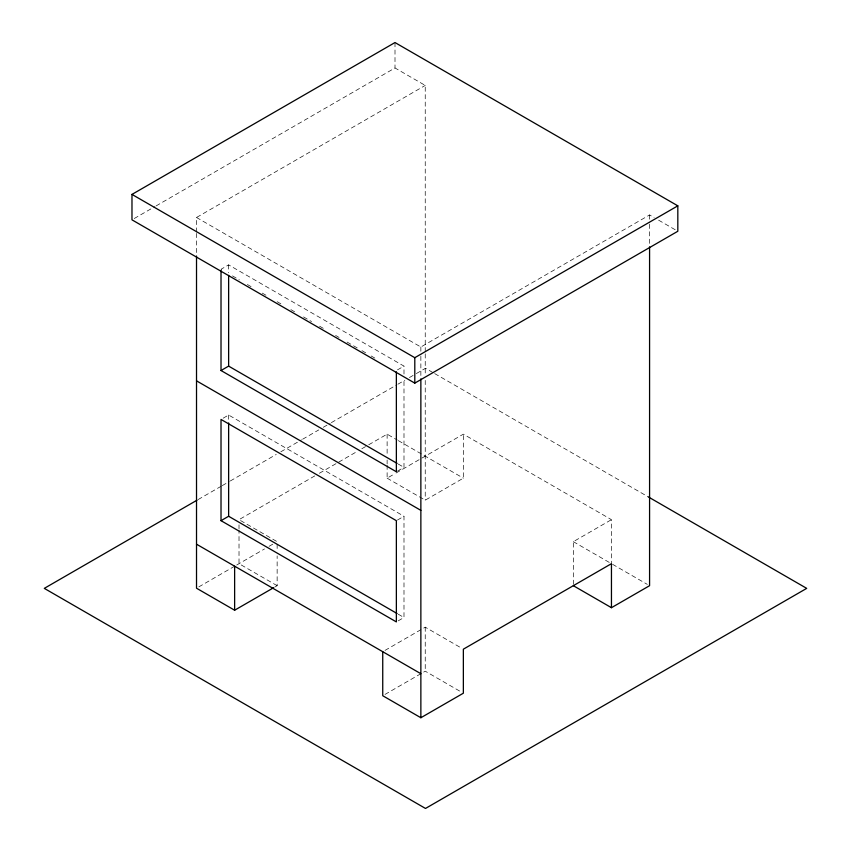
<?xml version="1.0" encoding="UTF-8"?>
<svg xmlns="http://www.w3.org/2000/svg" width="851" height="851" viewBox="0 0 851 851"><rect width="100%" height="100%" fill="white"/><g stroke="black" fill="none" stroke-linecap="round" stroke-linejoin="round"><path stroke-width="0.64" stroke-dasharray="4.25 3.19" d="M134.277 218.505L154.946 206.57M156.095 205.91L395.002 67.974L425.234 85.43L425.234 352.516M196.517 232.089L196.517 217.484L425.234 85.43M403.991 374.014L403.991 366.121L228.632 264.884L221.015 269.288L224.451 271.267M223.185 418.181L228.632 415.033L403.991 516.27L403.991 617.518L397.449 621.283M196.517 217.484L420.862 347.006L649.579 214.952L654.1 217.558M397.449 369.898L403.991 366.121M198.155 499.537L221.122 486.283M222.271 485.613L229.164 481.634M230.302 480.975L276.235 454.455M280.83 451.807L301.499 439.871M302.648 439.212L318.721 429.936M323.306 427.276L330.199 423.298M331.347 422.639L396.8 384.854M397.938 384.195L404.831 380.216M409.427 377.567L415.171 374.249M416.309 373.589L425.5 368.281L433.563 372.929M314.785 475.911L239.014 519.663L277.139 541.672M319.38 473.262L357.271 451.392M361.856 448.732L367.6 445.424M368.749 444.754L387.12 434.159L397.204 439.978M397.449 471.135L403.991 467.359L403.991 379.269M198.815 586.892L235.567 565.67M236.716 565L264.501 548.959M269.097 546.31L273.692 543.661M387.12 465.22L387.12 478.166L394.96 473.645M396.087 472.996L463.359 434.159L611.454 519.663L611.454 563.681M274.841 587.009L277.139 585.69L277.139 555.905M387.12 478.166L425.234 500.175L463.359 478.166L463.359 434.159M397.449 520.046L403.991 516.27M385.035 650.387L425.234 627.176L461.114 647.888M573.34 584.392L573.34 541.672L611.454 519.663M385.035 694.405L425.234 671.194L461.114 691.906M658.621 220.175L677.822 231.259M434.712 373.6L648.356 496.941M232.472 275.905L239.344 279.873M247.375 284.5L251.96 287.149M262.268 293.106L266.852 295.754M277.171 301.711L281.755 304.35M290.925 309.647L296.648 312.955M303.53 316.923L311.551 321.561M319.572 326.188L324.157 328.837M335.624 335.454L339.06 337.443M347.08 342.07L357.399 348.027M361.983 350.676L366.568 353.314M371.153 355.963L375.738 358.611M398.332 440.627L463.359 478.166M573.34 541.672L610.337 563.032M612.582 564.319L647.334 584.392M398.257 464.05L403.991 467.359M398.257 614.209L403.991 617.518M277.139 585.69L239.014 563.681L239.014 530.013M649.579 214.952L649.579 222.93M649.579 224.26L649.579 245.513M425.234 353.846L425.234 375.11M425.234 380.418L425.234 500.175M425.234 627.176L425.234 671.194M420.862 347.006L420.862 354.973M420.862 356.303L420.862 377.546M395.002 42.55L395.002 67.974M387.12 434.159L387.12 454.87M387.12 460.051L387.12 463.933M277.139 544.257L277.139 550.735M239.014 524.833L239.014 528.726M228.632 264.884L228.632 272.767M228.632 415.033L228.632 421.607M196.517 233.419L196.517 254.672"/><path stroke-width="1.28" d="M131.979 194.411L395.002 42.55L677.822 205.836L677.822 231.259L414.799 383.12L131.979 219.835L131.979 194.411L414.799 357.697L677.822 205.836M221.015 270.597L221.015 370.525L228.632 366.121L397.109 463.391M197.006 500.197L44.295 588.371L425.5 808.45L806.705 588.371L648.356 496.941M221.015 520.674L396.364 621.911L396.364 520.674L221.015 419.437L221.015 520.674L228.632 516.27L397.109 613.539M196.517 255.991L196.517 588.211L234.631 610.22L273.692 587.679M382.737 651.706L382.737 695.724L420.862 717.733L463.359 693.203L463.359 649.185L611.454 563.681L611.454 607.699L649.579 585.69L649.579 246.843M221.015 370.525L396.364 471.762L396.364 371.834M573.34 585.69L611.454 607.699M196.517 380.844L420.862 510.366M196.517 544.193L420.862 673.715M420.862 378.876L420.862 717.733M414.799 357.697L414.799 383.12M234.631 566.202L234.631 610.22M228.632 275.405L228.632 366.121M228.632 422.926L228.632 516.27"/></g></svg>
